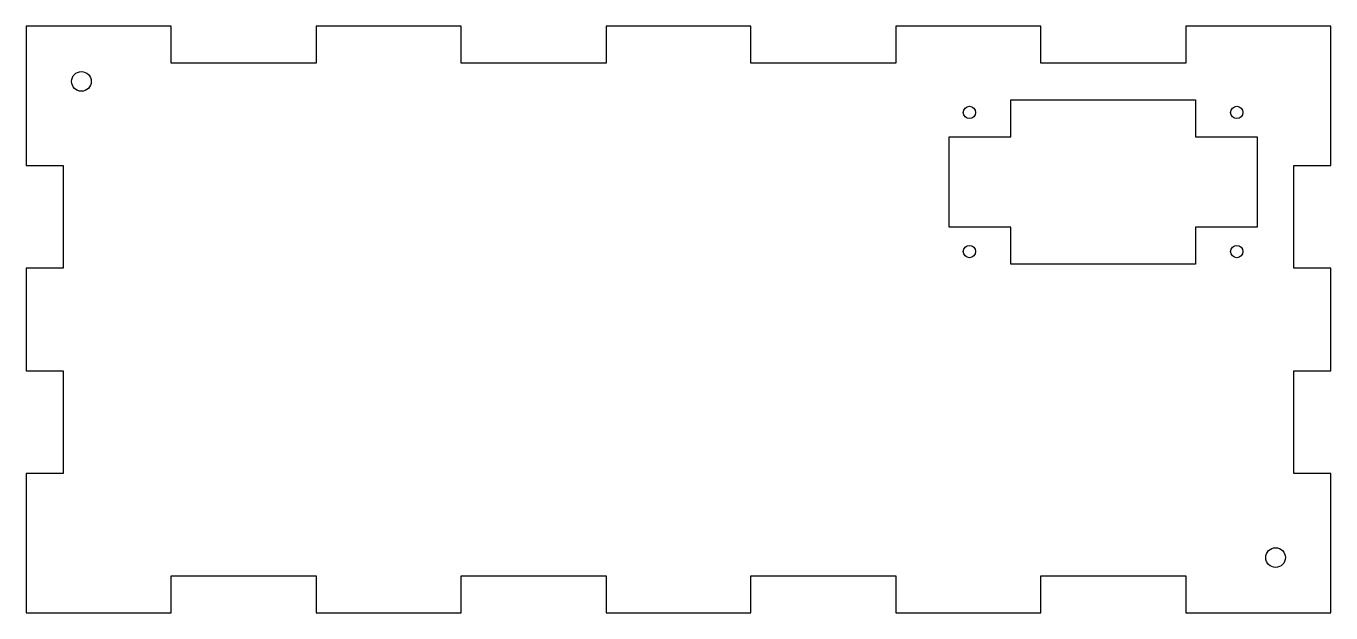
# Model space of a CAD drawing. Header units: millimetres. Extents: x -106 to 106, y -89 to 6.
import ezdxf

# ---------------------------------------------------------------- set-up
doc = ezdxf.new("R2010")
doc.units = ezdxf.units.MM
doc.layers.get('0').update_dxf_attribs({"linetype": 'CONTINUOUS'})

msp = doc.modelspace()

# ---------------------------------------------------------------- linework, layer by layer
for points in [[(-100.02, -66.68), (-106.02, -66.68), (-106.02, -89.35), (-82.46, -89.35), (-82.46, -83.35), (-58.9, -83.35), (-58.9, -89.35), (-35.34, -89.35), (-35.34, -83.35), (-11.78, -83.35), (-11.78, -89.35), (11.78, -89.35), (11.78, -83.35), (35.34, -83.35), (35.34, -89.35), (58.9, -89.35), (58.9, -83.35), (82.46, -83.35), (82.46, -89.35), (106.02, -89.35), (106.02, -66.68), (100.02, -66.68), (100.02, -50.01), (106.02, -50.01), (106.02, -33.34), (100.02, -33.34), (100.02, -16.67), (106.02, -16.67), (106.02, 6), (82.46, 6), (82.46, 0), (58.9, 0), (58.9, 6), (35.34, 6), (35.34, 0), (11.78, 0), (11.78, 6), (-11.78, 6), (-11.78, 0), (-35.34, 0), (-35.34, 6), (-58.9, 6), (-58.9, 0), (-82.46, 0), (-82.46, 6), (-106.02, 6), (-106.02, -16.67), (-100.02, -16.67), (-100.02, -33.34), (-106.02, -33.34), (-106.02, -50.01), (-100.02, -50.01)], [(53.982, -32.67), (53.982, -26.67), (43.982, -26.67), (43.982, -12), (53.982, -12), (53.982, -6), (84.02, -6), (84.02, -12), (94.02, -12), (94.02, -26.67), (84.02, -26.67), (84.02, -32.67)]]:
    msp.add_lwpolyline(points, close=True)
for centre, radius in [((-97.02, -3), 1.6), ((47.284, -8.032), 1), ((90.718, -8.032), 1), ((47.284, -30.638), 1), ((90.718, -30.638), 1), ((97.02, -80.35), 1.6)]:
    msp.add_circle(centre, radius)

doc.saveas('drawing.dxf')
